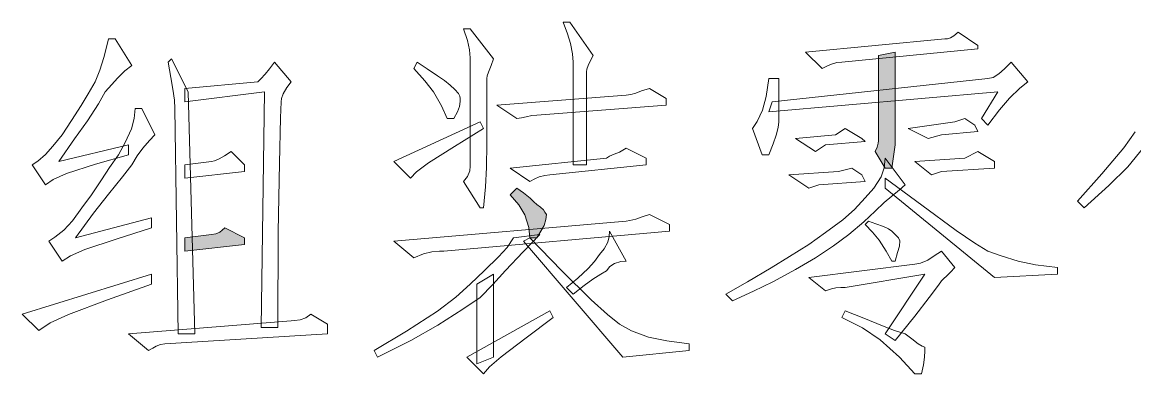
# Model space of a CAD drawing. Extents: x 457 to 4918, y -67 to 391.
# Drawn here: x 3550.11 to 3565.27, y 29.61 to 34.4 of the extents above; entities that cross this region are included whole.
import ezdxf

# ---------------------------------------------------------------- set-up
doc = ezdxf.new("R2010")
doc.units = 0
doc.header["$LTSCALE"] = 40
doc.header["$MEASUREMENT"] = 0
doc.layers.add('at_Entity', color=7, linetype='CONTINUOUS')
doc.layers.add('at_Solid', color=7, linetype='CONTINUOUS')

msp = doc.modelspace()

# ---------------------------------------------------------------- hatches: boundary and pattern name
at = {"layer": 'at_Solid'}
for color, points in [(206, [(3561.731, 32.639), (3561.757, 32.699), (3561.774, 32.754), (3561.776, 32.787), (3561.776, 32.819), (3561.776, 32.913), (3561.776, 33.142), (3561.776, 33.479), (3561.776, 33.95), (3562.002, 33.995), (3562.002, 32.729), (3561.957, 32.413), (3561.867, 32.413)]), (0, [(3557.121, 31.915), (3557.174, 31.882), (3557.212, 31.843), (3557.23, 31.813), (3557.256, 31.78), (3557.248, 31.711), (3557.221, 31.63), (3557.179, 31.555), (3557.121, 31.463), (3557.03, 31.463), (3557.013, 31.606), (3556.96, 31.775), (3556.877, 31.913), (3556.759, 32.051), (3556.849, 32.141), (3556.943, 32.074), (3557.031, 32.003), (3557.081, 31.955)]), (0, [(3552.872, 31.599), (3553.143, 31.463), (3553.143, 31.373), (3552.329, 31.283), (3552.329, 31.463), (3552.691, 31.509), (3552.751, 31.516), (3552.806, 31.538), (3552.839, 31.566)])]:
    msp.add_hatch(color=color, dxfattribs=at).paths.add_polyline_path(points)

# ---------------------------------------------------------------- linework, layer by layer
at = {"layer": 'at_Entity', "color": 7, "lineweight": 20}
for p, q in [((3557.541, 34.244), (3557.482, 34.402)), ((3557.482, 34.402), (3557.573, 34.402)), ((3557.573, 34.402), (3557.889, 33.95)), ((3556.178, 34.154), (3556.126, 34.311)), ((3556.126, 34.311), (3556.217, 34.311)), ((3556.217, 34.311), (3556.533, 33.904)), ((3562.802, 34.214), (3562.861, 34.266)), ((3562.861, 34.266), (3563.132, 34.085)), ((3551.257, 34.044), (3551.29, 34.176)), ((3551.29, 34.176), (3551.38, 34.176)), ((3551.38, 34.176), (3551.606, 33.814)), ((3556.205, 34.025), (3556.178, 34.154)), ((3557.583, 34.11), (3557.541, 34.244)), ((3557.609, 33.969), (3557.583, 34.11)), ((3560.782, 33.995), (3562.68, 34.176)), ((3562.68, 34.176), (3562.715, 34.177)), ((3562.715, 34.177), (3562.758, 34.187)), ((3562.758, 34.187), (3562.802, 34.214)), ((3551.224, 33.919), (3551.257, 34.044)), ((3556.215, 33.917), (3556.205, 34.025)), ((3557.618, 33.859), (3557.609, 33.969)), ((3557.889, 33.95), (3557.856, 33.882)), ((3561.008, 33.769), (3560.782, 33.995)), ((3563.132, 34.04), (3561.279, 33.859)), ((3561.776, 33.95), (3562.002, 33.995)), ((3561.776, 33.479), (3561.776, 33.95)), ((3562.002, 33.995), (3562.002, 32.729)), ((3563.132, 34.085), (3563.132, 34.04)), ((3551.169, 33.75), (3551.224, 33.919)), ((3551.606, 33.814), (3551.511, 33.738)), ((3552.103, 33.859), (3552.148, 33.904)), ((3552.136, 33.65), (3552.103, 33.859)), ((3552.148, 33.904), (3552.374, 33.452)), ((3553.484, 33.768), (3553.55, 33.859)), ((3553.55, 33.859), (3553.776, 33.588)), ((3555.448, 33.769), (3555.493, 33.859)), ((3555.493, 33.859), (3555.628, 33.765)), ((3556.217, 33.859), (3556.215, 33.917)), ((3556.217, 33.773), (3556.217, 33.859)), ((3556.5, 33.811), (3556.467, 33.723)), ((3556.533, 33.904), (3556.5, 33.811)), ((3557.618, 32.458), (3557.618, 33.859)), ((3557.823, 33.811), (3557.805, 33.763)), ((3557.856, 33.882), (3557.823, 33.811)), ((3561.074, 33.801), (3561.008, 33.769)), ((3561.135, 33.83), (3561.074, 33.801)), ((3561.211, 33.851), (3561.135, 33.83)), ((3561.279, 33.859), (3561.211, 33.851)), ((3563.493, 33.768), (3563.584, 33.859)), ((3563.584, 33.859), (3563.81, 33.588)), ((3551.109, 33.588), (3551.169, 33.75)), ((3551.413, 33.641), (3551.336, 33.551)), ((3551.511, 33.738), (3551.413, 33.641)), ((3552.164, 33.489), (3552.136, 33.65)), ((3553.365, 33.63), (3553.425, 33.695)), ((3553.425, 33.695), (3553.484, 33.768)), ((3555.599, 33.605), (3555.448, 33.769)), ((3555.628, 33.765), (3555.77, 33.672)), ((3555.77, 33.672), (3555.866, 33.608)), ((3556.217, 33.653), (3556.217, 33.773)), ((3556.217, 33.427), (3556.217, 33.653)), ((3556.449, 33.673), (3556.443, 33.633)), ((3556.467, 33.723), (3556.449, 33.673)), ((3557.805, 33.763), (3557.799, 33.724)), ((3557.799, 33.724), (3557.799, 33.615)), ((3563.268, 33.633), (3563.337, 33.649)), ((3563.337, 33.649), (3563.418, 33.697)), ((3563.418, 33.697), (3563.493, 33.768)), ((3551.01, 33.424), (3551.109, 33.588)), ((3551.336, 33.551), (3551.244, 33.452)), ((3552.186, 33.338), (3552.164, 33.489)), ((3552.329, 33.498), (3553.324, 33.588)), ((3552.329, 33.317), (3552.329, 33.498)), ((3553.324, 33.588), (3553.365, 33.63)), ((3553.716, 33.514), (3553.667, 33.426)), ((3553.776, 33.588), (3553.716, 33.514)), ((3555.715, 33.451), (3555.599, 33.605)), ((3555.866, 33.608), (3555.945, 33.543)), ((3555.945, 33.543), (3556.005, 33.483)), ((3556.443, 33.633), (3556.443, 33.567)), ((3556.443, 33.567), (3556.443, 33.433)), ((3557.799, 33.615), (3557.799, 33.348)), ((3558.547, 33.465), (3558.658, 33.498)), ((3558.658, 33.498), (3558.884, 33.362)), ((3560.245, 33.391), (3560.285, 33.633)), ((3560.285, 33.633), (3560.42, 33.633)), ((3560.33, 33.317), (3563.268, 33.633)), ((3560.42, 33.633), (3560.42, 33.421)), ((3563.7, 33.502), (3563.559, 33.368)), ((3563.81, 33.588), (3563.7, 33.502)), ((3550.916, 33.268), (3551.01, 33.424)), ((3551.244, 33.452), (3551.152, 33.291)), ((3552.194, 33.226), (3552.186, 33.338)), ((3553.414, 33.452), (3552.329, 33.317)), ((3552.374, 33.452), (3552.465, 30.153)), ((3553.369, 30.243), (3553.414, 33.452)), ((3553.647, 33.363), (3553.64, 33.317)), ((3553.667, 33.426), (3553.647, 33.363)), ((3555.823, 33.26), (3555.715, 33.451)), ((3556.005, 33.483), (3556.055, 33.428)), ((3556.055, 33.428), (3556.074, 33.395)), ((3556.074, 33.395), (3556.081, 33.362)), ((3556.081, 33.362), (3556.08, 33.32)), ((3556.217, 33.181), (3556.217, 33.427)), ((3556.443, 33.433), (3556.443, 33.261)), ((3556.578, 33.271), (3558.341, 33.407)), ((3557.799, 33.348), (3557.799, 32.968)), ((3558.341, 33.407), (3558.403, 33.415)), ((3558.403, 33.415), (3558.473, 33.436)), ((3558.473, 33.436), (3558.547, 33.465)), ((3558.884, 33.362), (3558.884, 33.271)), ((3560.197, 33.204), (3560.245, 33.391)), ((3563.404, 33.452), (3560.285, 33.181)), ((3560.42, 33.421), (3560.42, 33.228)), ((3561.776, 33.142), (3561.776, 33.479)), ((3563.178, 33.091), (3563.404, 33.452)), ((3563.559, 33.368), (3563.425, 33.209)), ((3550.785, 33.06), (3550.916, 33.268)), ((3551.152, 33.291), (3551.001, 33.059)), ((3551.638, 33.088), (3551.651, 33.226)), ((3551.651, 33.226), (3551.742, 33.226)), ((3551.742, 33.226), (3551.922, 32.865)), ((3552.239, 30.153), (3552.194, 33.226)), ((3553.64, 33.317), (3553.633, 33.097)), ((3555.9, 33.091), (3555.823, 33.26)), ((3556.07, 33.255), (3556.043, 33.182)), ((3556.08, 33.32), (3556.07, 33.255)), ((3556.443, 33.261), (3556.443, 33.045)), ((3556.849, 33.091), (3556.578, 33.271)), ((3558.884, 33.271), (3557.121, 33.136)), ((3560.126, 33.048), (3560.197, 33.204)), ((3560.285, 33.181), (3560.33, 33.317)), ((3560.42, 33.228), (3560.42, 33.125)), ((3563.425, 33.209), (3563.268, 33)), ((3550.657, 32.865), (3550.785, 33.06)), ((3551.001, 33.059), (3550.827, 32.811)), ((3551.601, 32.948), (3551.638, 33.088)), ((3553.633, 33.097), (3553.617, 32.481)), ((3555.177, 32.503), (3556.352, 33.045)), ((3555.991, 33.091), (3555.9, 33.091)), ((3556.043, 33.182), (3555.991, 33.091)), ((3556.217, 32.939), (3556.217, 33.181)), ((3556.352, 33.045), (3556.397, 32.955)), ((3556.443, 33.045), (3556.442, 32.747)), ((3556.915, 33.097), (3556.849, 33.091)), ((3556.977, 33.112), (3556.915, 33.097)), ((3557.053, 33.129), (3556.977, 33.112)), ((3557.121, 33.136), (3557.053, 33.129)), ((3560.059, 32.955), (3560.126, 33.048)), ((3560.42, 33.045), (3560.412, 32.969)), ((3560.42, 33.125), (3560.42, 33.045)), ((3561.776, 32.913), (3561.776, 33.142)), ((3562.183, 32.955), (3562.816, 33.045)), ((3562.816, 33.045), (3562.952, 33.091)), ((3562.952, 33.091), (3563.087, 33)), ((3563.268, 33), (3563.178, 33.091)), ((3551.518, 32.762), (3551.601, 32.948)), ((3556.397, 32.955), (3556, 32.709)), ((3556.217, 32.752), (3556.217, 32.939)), ((3557.799, 32.968), (3557.799, 32.458)), ((3560.194, 32.593), (3560.059, 32.955)), ((3560.412, 32.969), (3560.385, 32.861)), ((3561.189, 32.865), (3561.324, 32.955)), ((3561.324, 32.955), (3561.55, 32.819)), ((3561.776, 32.819), (3561.776, 32.913)), ((3562.454, 32.819), (3562.183, 32.955)), ((3563.132, 32.91), (3562.635, 32.865)), ((3563.087, 33), (3563.132, 32.91)), ((3565.118, 32.691), (3565.274, 32.906)), ((3550.532, 32.714), (3550.657, 32.865)), ((3551.922, 32.865), (3551.848, 32.788)), ((3560.385, 32.861), (3560.344, 32.744)), ((3560.646, 32.819), (3561.189, 32.865)), ((3562.635, 32.865), (3562.454, 32.819))]:
    msp.add_line(p, q, dxfattribs=at)
at = {"layer": 'at_Entity', "color": 0, "lineweight": 20}
for p, q in [((3550.827, 32.811), (3550.612, 32.503)), ((3551.425, 32.593), (3551.518, 32.762)), ((3551.848, 32.788), (3551.755, 32.686)), ((3556.217, 32.596), (3556.217, 32.752)), ((3556.442, 32.747), (3556.437, 32.421)), ((3560.344, 32.744), (3560.285, 32.593)), ((3560.918, 32.639), (3560.646, 32.819)), ((3561.596, 32.774), (3561.053, 32.729)), ((3561.55, 32.819), (3561.596, 32.774)), ((3561.757, 32.699), (3561.774, 32.754)), ((3561.774, 32.754), (3561.776, 32.787)), ((3561.776, 32.787), (3561.776, 32.819)), ((3550.326, 32.509), (3550.429, 32.6)), ((3550.429, 32.6), (3550.532, 32.714)), ((3550.612, 32.503), (3551.561, 32.729)), ((3551.561, 32.593), (3551.111, 32.466)), ((3551.301, 32.423), (3551.425, 32.593)), ((3551.561, 32.729), (3551.561, 32.593)), ((3551.678, 32.582), (3551.606, 32.458)), ((3551.755, 32.686), (3551.678, 32.582)), ((3552.798, 32.538), (3552.871, 32.58)), ((3552.871, 32.58), (3552.962, 32.639)), ((3552.962, 32.639), (3553.143, 32.458)), ((3556, 32.709), (3555.647, 32.484)), ((3556.217, 32.503), (3556.217, 32.596)), ((3558.112, 32.576), (3558.177, 32.603)), ((3558.177, 32.603), (3558.25, 32.632)), ((3558.25, 32.632), (3558.341, 32.684)), ((3558.341, 32.684), (3558.612, 32.548)), ((3560.285, 32.593), (3560.194, 32.593)), ((3561.053, 32.729), (3560.918, 32.639)), ((3561.731, 32.639), (3561.757, 32.699)), ((3561.867, 32.413), (3561.731, 32.639)), ((3562.002, 32.729), (3561.957, 32.413)), ((3562.952, 32.548), (3563.132, 32.639)), ((3563.132, 32.639), (3563.358, 32.503)), ((3564.82, 32.334), (3565.118, 32.691)), ((3565.393, 32.697), (3565.172, 32.431)), ((3550.25, 32.458), (3550.326, 32.509)), ((3550.431, 32.187), (3550.25, 32.458)), ((3551.111, 32.466), (3550.719, 32.34)), ((3551.606, 32.458), (3551.48, 32.296)), ((3552.329, 32.458), (3552.691, 32.503)), ((3552.329, 32.277), (3552.329, 32.458)), ((3552.691, 32.503), (3552.733, 32.512)), ((3552.733, 32.512), (3552.798, 32.538)), ((3553.143, 32.458), (3553.143, 32.367)), ((3553.617, 32.481), (3553.602, 31.543)), ((3555.403, 32.277), (3555.177, 32.503)), ((3555.647, 32.484), (3555.483, 32.363)), ((3556.212, 32.376), (3556.217, 32.438)), ((3556.217, 32.438), (3556.217, 32.503)), ((3556.759, 32.413), (3558.07, 32.548)), ((3558.612, 32.458), (3557.301, 32.322)), ((3557.799, 32.458), (3557.618, 32.458)), ((3558.07, 32.548), (3558.112, 32.576)), ((3558.612, 32.548), (3558.612, 32.458)), ((3561.853, 32.417), (3561.867, 32.548)), ((3561.867, 32.548), (3562.138, 32.187)), ((3562.274, 32.503), (3562.952, 32.548)), ((3562.5, 32.322), (3562.274, 32.503)), ((3563.358, 32.503), (3563.358, 32.413)), ((3565.172, 32.431), (3564.912, 32.178)), ((3550.719, 32.34), (3550.537, 32.259)), ((3551.193, 32.254), (3551.301, 32.423)), ((3551.48, 32.296), (3551.291, 32.059)), ((3553.143, 32.367), (3552.329, 32.277)), ((3555.483, 32.363), (3555.403, 32.277)), ((3556.126, 32.232), (3556.178, 32.3)), ((3556.178, 32.3), (3556.212, 32.376)), ((3556.437, 32.421), (3556.423, 32.159)), ((3557.03, 32.232), (3556.759, 32.413)), ((3557.157, 32.293), (3557.096, 32.265)), ((3557.234, 32.314), (3557.157, 32.293)), ((3557.301, 32.322), (3557.234, 32.314)), ((3560.556, 32.322), (3561.234, 32.367)), ((3560.827, 32.141), (3560.556, 32.322)), ((3561.234, 32.367), (3561.415, 32.413)), ((3561.415, 32.413), (3561.55, 32.322)), ((3561.55, 32.322), (3561.596, 32.232)), ((3561.714, 32.141), (3561.814, 32.294)), ((3561.814, 32.294), (3561.853, 32.417)), ((3561.957, 32.413), (3561.867, 32.413)), ((3561.867, 32.141), (3561.867, 32.277)), ((3561.867, 32.277), (3562.365, 31.906)), ((3562.635, 32.367), (3562.5, 32.322)), ((3563.358, 32.413), (3562.635, 32.367)), ((3564.489, 31.961), (3564.82, 32.334)), ((3550.537, 32.259), (3550.431, 32.187)), ((3551.057, 32.047), (3551.193, 32.254)), ((3556.352, 31.87), (3556.126, 32.232)), ((3556.423, 32.159), (3556.397, 31.87)), ((3556.759, 32.051), (3556.849, 32.141)), ((3556.849, 32.141), (3556.943, 32.074)), ((3557.096, 32.265), (3557.03, 32.232)), ((3560.963, 32.187), (3560.827, 32.141)), ((3561.596, 32.232), (3560.963, 32.187)), ((3561.596, 32.006), (3561.714, 32.141)), ((3563.358, 30.921), (3561.867, 32.141)), ((3562.138, 32.187), (3562.062, 32.117)), ((3564.912, 32.178), (3564.579, 31.87)), ((3550.928, 31.87), (3551.057, 32.047)), ((3551.291, 32.059), (3551.086, 31.797)), ((3556.877, 31.913), (3556.759, 32.051)), ((3556.943, 32.074), (3557.031, 32.003)), ((3557.031, 32.003), (3557.081, 31.955)), ((3561.451, 31.849), (3561.596, 32.006)), ((3561.959, 32.031), (3561.856, 31.943)), ((3562.062, 32.117), (3561.959, 32.031)), ((3550.797, 31.694), (3550.928, 31.87)), ((3556.397, 31.87), (3556.352, 31.87)), ((3556.96, 31.775), (3556.877, 31.913)), ((3557.081, 31.955), (3557.121, 31.915)), ((3557.121, 31.915), (3557.174, 31.882)), ((3557.174, 31.882), (3557.212, 31.843)), ((3557.212, 31.843), (3557.23, 31.813)), ((3561.291, 31.71), (3561.451, 31.849)), ((3561.731, 31.825), (3561.579, 31.682)), ((3561.856, 31.943), (3561.731, 31.825)), ((3562.365, 31.906), (3562.833, 31.564)), ((3564.579, 31.87), (3564.489, 31.961)), ((3550.679, 31.566), (3550.797, 31.694)), ((3551.086, 31.797), (3550.838, 31.463)), ((3550.838, 31.463), (3551.877, 31.735)), ((3551.877, 31.735), (3551.877, 31.599)), ((3555.177, 31.418), (3558.341, 31.689)), ((3557.013, 31.606), (3556.96, 31.775)), ((3557.248, 31.711), (3557.221, 31.63)), ((3557.23, 31.813), (3557.256, 31.78)), ((3557.256, 31.78), (3557.248, 31.711)), ((3558.341, 31.689), (3558.391, 31.697)), ((3558.391, 31.697), (3558.472, 31.719)), ((3558.472, 31.719), (3558.559, 31.747)), ((3558.559, 31.747), (3558.658, 31.78)), ((3558.658, 31.78), (3558.929, 31.644)), ((3561.055, 31.535), (3561.291, 31.71)), ((3561.579, 31.682), (3561.373, 31.508)), ((3561.596, 31.644), (3561.641, 31.689)), ((3561.641, 31.689), (3561.741, 31.656)), ((3550.559, 31.47), (3550.679, 31.566)), ((3551.877, 31.599), (3551.394, 31.446)), ((3552.751, 31.516), (3552.806, 31.538)), ((3552.806, 31.538), (3552.839, 31.566)), ((3552.839, 31.566), (3552.872, 31.599)), ((3552.872, 31.599), (3553.143, 31.463)), ((3553.602, 31.543), (3553.595, 30.243)), ((3558.929, 31.554), (3555.855, 31.283)), ((3557.03, 31.463), (3557.013, 31.606)), ((3557.179, 31.555), (3557.121, 31.463)), ((3557.221, 31.63), (3557.179, 31.555)), ((3558.108, 31.482), (3558.115, 31.554)), ((3558.115, 31.554), (3558.341, 31.147)), ((3558.929, 31.644), (3558.929, 31.554)), ((3560.827, 31.373), (3561.055, 31.535)), ((3561.694, 31.539), (3561.596, 31.644)), ((3561.784, 31.429), (3561.694, 31.539)), ((3561.741, 31.656), (3561.845, 31.617)), ((3561.845, 31.617), (3561.911, 31.587)), ((3561.911, 31.587), (3561.957, 31.554)), ((3561.957, 31.554), (3561.99, 31.521)), ((3561.99, 31.521), (3562.024, 31.488)), ((3562.833, 31.564), (3563.09, 31.389)), ((3550.476, 31.418), (3550.559, 31.47)), ((3550.657, 31.147), (3550.476, 31.418)), ((3551.394, 31.446), (3550.969, 31.303)), ((3552.329, 31.463), (3552.691, 31.509)), ((3552.329, 31.283), (3552.329, 31.463)), ((3553.143, 31.373), (3552.329, 31.283)), ((3552.691, 31.509), (3552.751, 31.516)), ((3553.143, 31.463), (3553.143, 31.373)), ((3555.448, 31.192), (3555.177, 31.418)), ((3556.718, 31.332), (3556.804, 31.463)), ((3556.804, 31.463), (3557.166, 31.509)), ((3557.166, 31.509), (3556.937, 31.273)), ((3556.94, 31.418), (3557.03, 31.463)), ((3558.296, 29.836), (3556.94, 31.418)), ((3557.03, 31.463), (3557.462, 31.013)), ((3557.121, 31.463), (3557.03, 31.463)), ((3558.039, 31.312), (3558.089, 31.405)), ((3558.089, 31.405), (3558.108, 31.482)), ((3560.565, 31.209), (3560.827, 31.373)), ((3561.373, 31.508), (3561.166, 31.356)), ((3561.882, 31.282), (3561.784, 31.429)), ((3562.024, 31.488), (3562.041, 31.47)), ((3562.041, 31.47), (3562.048, 31.463)), ((3562.048, 31.463), (3562.066, 31.42)), ((3562.066, 31.42), (3562.061, 31.351)), ((3563.09, 31.389), (3563.268, 31.283)), ((3550.77, 31.219), (3550.657, 31.147)), ((3550.969, 31.303), (3550.77, 31.219)), ((3555.579, 31.244), (3555.448, 31.192)), ((3555.695, 31.271), (3555.579, 31.244)), ((3555.798, 31.281), (3555.695, 31.271)), ((3555.855, 31.283), (3555.798, 31.281)), ((3556.602, 31.204), (3556.718, 31.332)), ((3556.937, 31.273), (3556.697, 31.016)), ((3557.907, 31.139), (3557.979, 31.237)), ((3557.979, 31.237), (3558.039, 31.312)), ((3561.166, 31.356), (3560.918, 31.192)), ((3561.957, 31.147), (3561.882, 31.282)), ((3562.035, 31.265), (3562.002, 31.147)), ((3562.061, 31.351), (3562.035, 31.265)), ((3562.447, 31.16), (3562.537, 31.217)), ((3562.537, 31.217), (3562.635, 31.283)), ((3562.635, 31.283), (3562.816, 31.057)), ((3563.268, 31.283), (3563.448, 31.216)), ((3563.448, 31.216), (3563.68, 31.144)), ((3556.41, 31.018), (3556.602, 31.204)), ((3557.823, 31.044), (3557.907, 31.139)), ((3558.116, 31.07), (3558.07, 31.011)), ((3558.179, 31.112), (3558.116, 31.07)), ((3558.267, 31.139), (3558.179, 31.112)), ((3558.341, 31.147), (3558.267, 31.139)), ((3560.316, 31.055), (3560.565, 31.209)), ((3560.918, 31.192), (3560.646, 31.03)), ((3560.827, 30.921), (3562.274, 31.102)), ((3562.002, 31.147), (3561.957, 31.147)), ((3562.274, 31.102), (3562.349, 31.117)), ((3562.349, 31.117), (3562.447, 31.16)), ((3563.68, 31.144), (3563.917, 31.096)), ((3563.917, 31.096), (3564.217, 31.057)), ((3550.114, 30.424), (3551.877, 30.966)), ((3551.877, 30.966), (3551.877, 30.831)), ((3556.217, 30.831), (3556.41, 31.018)), ((3556.307, 30.831), (3556.533, 30.966)), ((3556.697, 31.016), (3556.523, 30.827)), ((3556.533, 30.966), (3556.533, 29.836)), ((3557.462, 31.013), (3557.864, 30.616)), ((3557.527, 30.785), (3557.681, 30.913)), ((3557.681, 30.913), (3557.823, 31.044)), ((3557.993, 30.968), (3557.885, 30.899)), ((3558.07, 31.011), (3557.993, 30.968)), ((3559.994, 30.865), (3560.316, 31.055)), ((3560.646, 31.03), (3560.336, 30.861)), ((3561.053, 30.74), (3560.827, 30.921)), ((3562.409, 30.966), (3561.324, 30.785)), ((3561.867, 30.153), (3562.409, 30.966)), ((3562.701, 30.942), (3562.668, 30.909)), ((3562.756, 30.997), (3562.701, 30.942)), ((3562.816, 31.057), (3562.756, 30.997)), ((3564.217, 30.966), (3563.358, 30.921)), ((3564.217, 31.057), (3564.217, 30.966)), ((3551.877, 30.831), (3551.275, 30.617)), ((3556.019, 30.653), (3556.217, 30.831)), ((3556.307, 29.746), (3556.307, 30.831)), ((3556.523, 30.827), (3556.352, 30.65)), ((3557.618, 30.695), (3557.527, 30.785)), ((3557.768, 30.813), (3557.618, 30.695)), ((3557.885, 30.899), (3557.768, 30.813)), ((3559.697, 30.695), (3559.994, 30.865)), ((3560.336, 30.861), (3560.076, 30.736)), ((3561.138, 30.766), (3561.053, 30.74)), ((3561.198, 30.78), (3561.138, 30.766)), ((3561.263, 30.785), (3561.198, 30.78)), ((3561.324, 30.785), (3561.263, 30.785)), ((3562.594, 30.819), (3562.466, 30.648)), ((3562.635, 30.876), (3562.594, 30.819)), ((3562.668, 30.909), (3562.635, 30.876)), ((3551.275, 30.617), (3550.745, 30.42)), ((3555.769, 30.462), (3556.019, 30.653)), ((3556.352, 30.65), (3556.114, 30.491)), ((3557.864, 30.616), (3558.086, 30.42)), ((3559.788, 30.605), (3559.697, 30.695)), ((3560.076, 30.736), (3559.788, 30.605)), ((3562.466, 30.648), (3562.27, 30.396)), ((3555.346, 30.189), (3555.769, 30.462)), ((3556.114, 30.491), (3555.774, 30.274)), ((3556.171, 29.836), (3557.301, 30.469)), ((3557.301, 30.469), (3557.347, 30.379)), ((3561.279, 30.379), (3561.324, 30.469)), ((3561.324, 30.469), (3561.579, 30.369)), ((3550.34, 30.198), (3550.114, 30.424)), ((3550.745, 30.42), (3550.493, 30.303)), ((3551.561, 30.153), (3553.776, 30.333)), ((3553.776, 30.333), (3553.824, 30.335)), ((3553.824, 30.335), (3553.9, 30.345)), ((3553.9, 30.345), (3553.975, 30.372)), ((3553.975, 30.372), (3554.047, 30.424)), ((3554.047, 30.424), (3554.273, 30.288)), ((3557.347, 30.379), (3556.976, 30.1)), ((3558.086, 30.42), (3558.251, 30.288)), ((3561.561, 30.234), (3561.279, 30.379)), ((3561.579, 30.369), (3561.831, 30.264)), ((3562.27, 30.396), (3562.002, 30.062)), ((3550.493, 30.303), (3550.34, 30.198)), ((3553.595, 30.243), (3553.369, 30.243)), ((3554.273, 30.288), (3554.273, 30.153)), ((3554.906, 29.927), (3555.346, 30.189)), ((3555.774, 30.274), (3555.409, 30.065)), ((3558.251, 30.288), (3558.412, 30.195)), ((3558.412, 30.195), (3558.644, 30.107)), ((3561.801, 30.074), (3561.561, 30.234)), ((3561.831, 30.264), (3561.993, 30.199)), ((3561.993, 30.199), (3562.138, 30.153)), ((3551.832, 29.927), (3551.561, 30.153)), ((3551.997, 30.009), (3551.937, 29.988)), ((3552.058, 30.017), (3551.997, 30.009)), ((3554.273, 30.153), (3552.058, 30.017)), ((3552.465, 30.153), (3552.239, 30.153)), ((3555.409, 30.065), (3554.951, 29.836)), ((3556.976, 30.1), (3556.639, 29.841)), ((3558.644, 30.107), (3558.892, 30.057)), ((3558.892, 30.057), (3559.2, 30.017)), ((3559.2, 30.017), (3559.2, 29.927)), ((3562.061, 29.838), (3561.801, 30.074)), ((3562.002, 30.062), (3561.867, 30.153)), ((3562.138, 30.153), (3562.231, 30.086)), ((3562.231, 30.086), (3562.319, 30.02)), ((3562.319, 30.02), (3562.37, 29.985)), ((3551.891, 29.959), (3551.832, 29.927)), ((3551.937, 29.988), (3551.891, 29.959)), ((3554.951, 29.836), (3554.906, 29.927)), ((3559.2, 29.927), (3558.296, 29.836)), ((3562.37, 29.985), (3562.409, 29.972)), ((3562.409, 29.922), (3562.403, 29.836)), ((3562.409, 29.972), (3562.409, 29.922)), ((3556.397, 29.61), (3556.171, 29.836)), ((3556.533, 29.836), (3556.307, 29.746)), ((3556.477, 29.703), (3556.397, 29.61)), ((3556.639, 29.841), (3556.477, 29.703)), ((3562.274, 29.61), (3562.061, 29.838)), ((3562.39, 29.734), (3562.364, 29.61)), ((3562.403, 29.836), (3562.39, 29.734)), ((3562.364, 29.61), (3562.274, 29.61))]:
    msp.add_line(p, q, dxfattribs=at)

doc.saveas('drawing.dxf')
